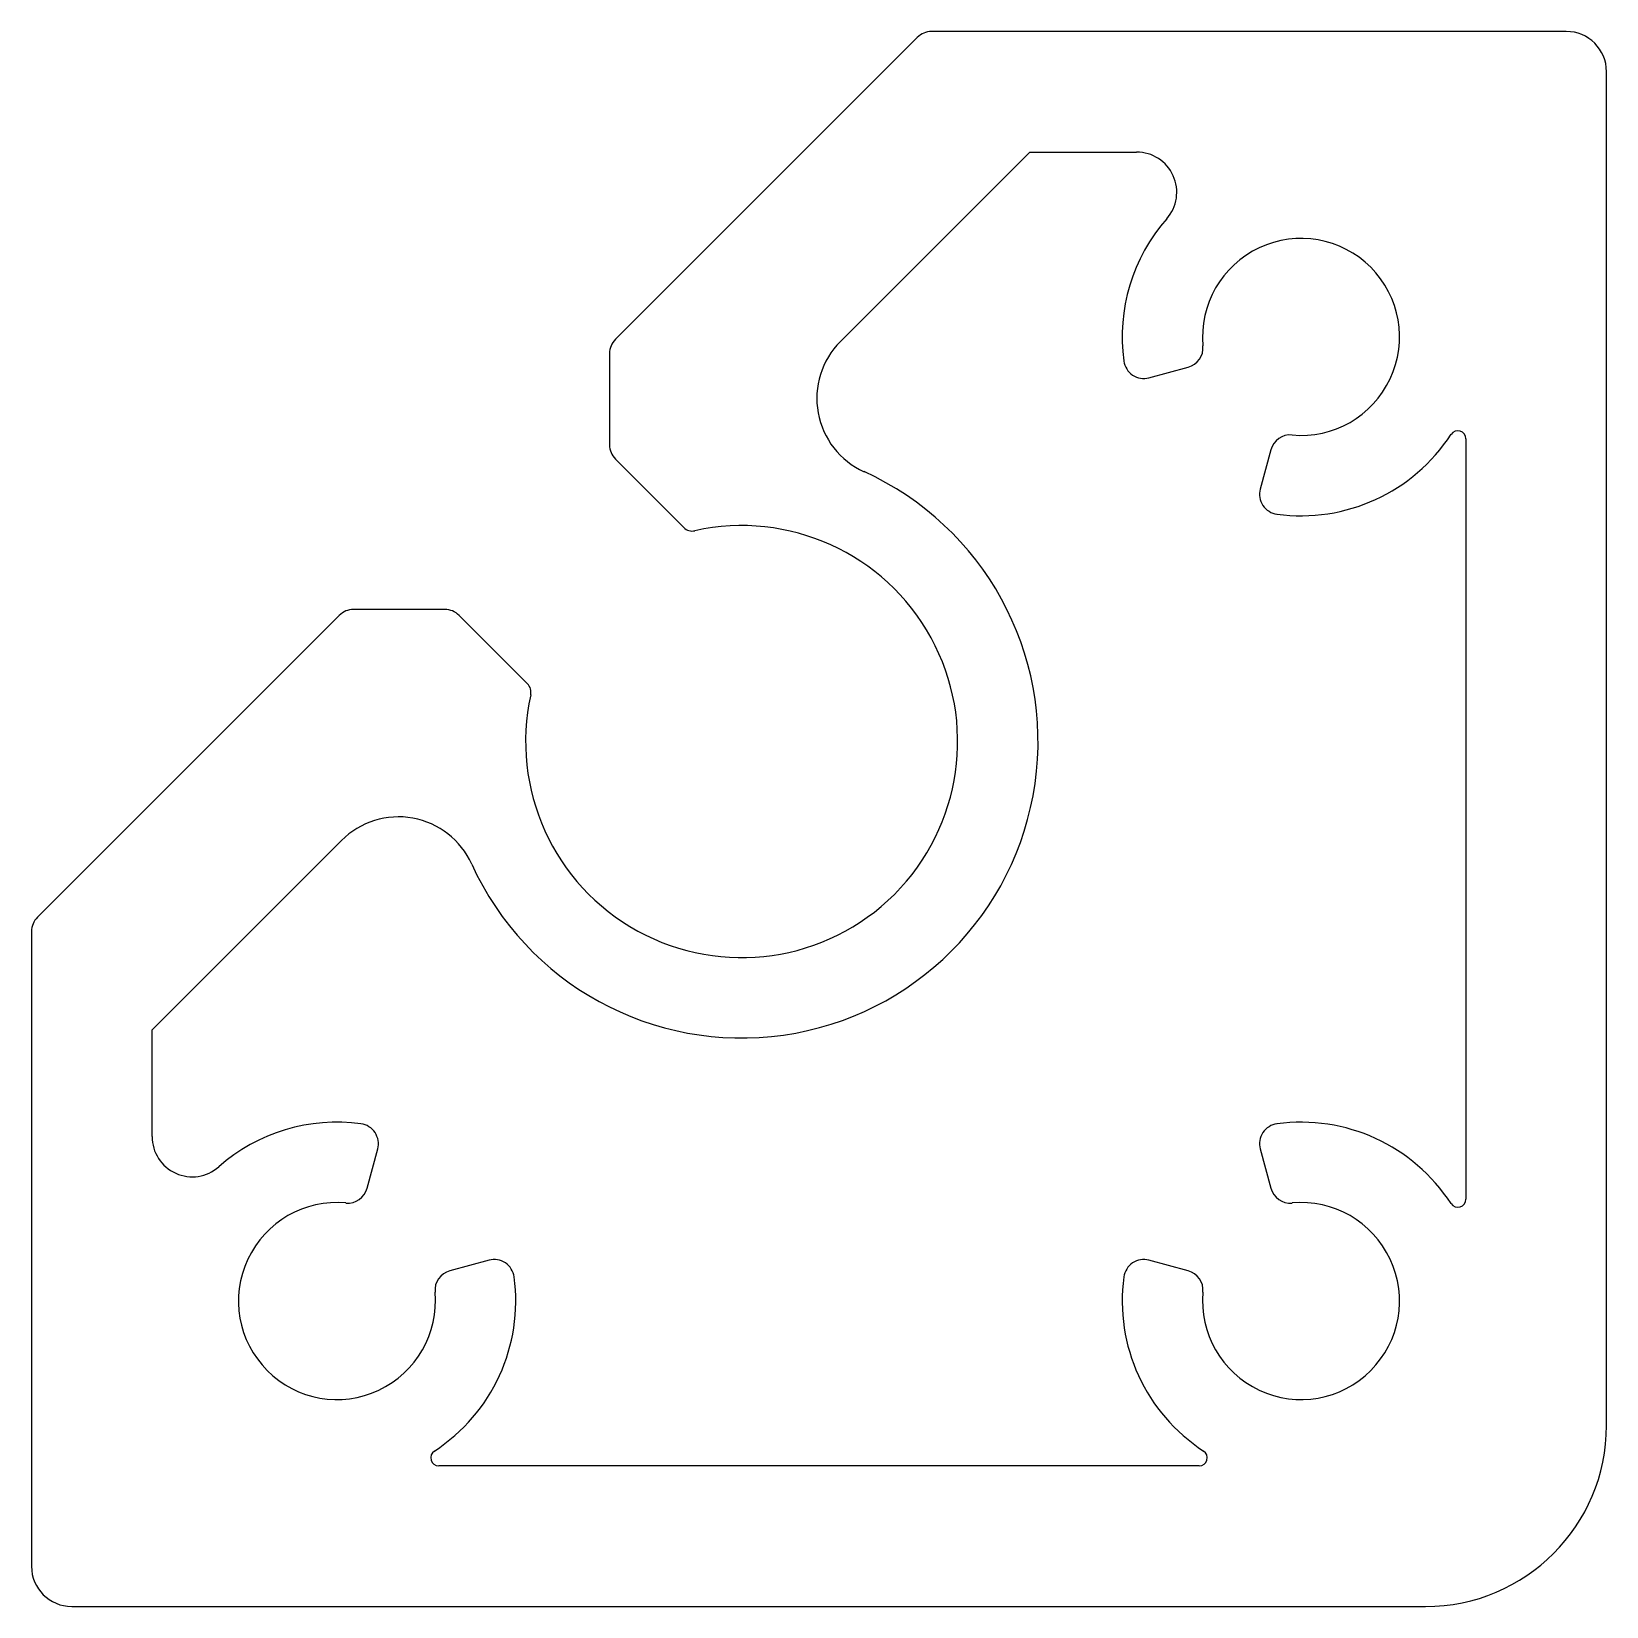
# Model space of a CAD drawing. Extents: x 1479.9 to 1519.1, y 1863.9 to 1903.1.
import ezdxf

# ---------------------------------------------------------------- set-up
doc = ezdxf.new("R2010")
doc.units = 0
doc.layers.get('0').update_dxf_attribs({"linetype": 'CONTINUOUS'})

msp = doc.modelspace()

# ---------------------------------------------------------------- linework, layer by layer
for p, q in [((1518.085, 1903.115), (1502.29, 1903.115)), ((1501.936, 1902.968), (1494.424, 1895.456)), ((1519.085, 1868.427), (1519.085, 1902.115)), ((1500.023, 1895.398), (1504.739, 1900.115)), ((1504.739, 1900.115), (1507.393, 1900.115)), ((1494.278, 1895.103), (1494.278, 1892.83)), ((1507.7, 1894.5), (1508.677, 1894.762)), ((1515.585, 1892.982), (1515.585, 1874.059)), ((1494.424, 1892.476), (1496.126, 1890.774)), ((1510.733, 1892.706), (1510.471, 1891.73)), ((1487.555, 1888.587), (1480.043, 1881.076)), ((1490.182, 1888.734), (1487.909, 1888.734)), ((1492.237, 1886.885), (1490.535, 1888.587)), ((1482.897, 1878.272), (1487.613, 1882.989)), ((1479.897, 1880.722), (1479.897, 1864.927)), ((1482.897, 1875.618), (1482.897, 1878.272)), ((1488.25, 1874.335), (1488.511, 1875.311)), ((1510.471, 1875.311), (1510.733, 1874.335)), ((1491.282, 1872.541), (1490.305, 1872.279)), ((1508.677, 1872.279), (1507.7, 1872.541)), ((1508.953, 1867.427), (1490.029, 1867.427)), ((1480.897, 1863.927), (1514.585, 1863.927))]:
    msp.add_line(p, q)
for centre, radius, start, end in [((1502.29, 1902.615), 0.5, 90, 135), ((1518.085, 1902.115), 1, 0, 90), ((1507.393, 1899.115), 1, 318.6581, 90), ((1511.485, 1895.515), 4.45, 138.6581, 187.7279), ((1511.485, 1895.515), 2.45, 264.7583, 185.2417), ((1494.778, 1895.103), 0.5, 135, 180), ((1501.437, 1893.984), 2, 135, 245.6097), ((1508.547, 1895.245), 0.5, 285, 5.2417), ((1507.571, 1894.983), 0.5, 187.7279, 285), ((1515.385, 1892.982), 0.2, 0.0001, 147.0041), ((1494.778, 1892.83), 0.5, 180, 225), ((1511.216, 1892.577), 0.5, 84.7583, 165), ((1511.485, 1895.515), 4.45, 262.2721, 327.0041), ((1497.566, 1885.446), 7.375, 204.3903, 65.6097), ((1510.954, 1891.6), 0.5, 165, 262.2721), ((1497.566, 1885.446), 5.375, 167.5099, 102.4901), ((1496.339, 1890.986), 0.3, 225, 282.4901), ((1487.909, 1888.234), 0.5, 90, 135), ((1490.182, 1888.234), 0.5, 45, 90), ((1492.025, 1886.673), 0.3, 347.5099, 45), ((1489.028, 1881.574), 2, 24.3903, 135), ((1480.397, 1880.722), 0.5, 135, 180), ((1487.497, 1871.527), 4.45, 82.2721, 131.3419), ((1488.028, 1875.441), 0.5, 345, 82.2721), ((1510.954, 1875.441), 0.5, 97.7279, 195), ((1511.485, 1871.527), 4.45, 32.9959, 97.7279), ((1483.897, 1875.618), 1, 180, 311.3419), ((1487.497, 1871.527), 2.45, 84.7583, 5.2417), ((1487.767, 1874.464), 0.5, 264.7583, 345), ((1511.485, 1871.527), 2.45, 174.7583, 95.2417), ((1511.216, 1874.464), 0.5, 195, 275.2417), ((1515.385, 1874.059), 0.2, 212.9959, 0), ((1491.411, 1872.058), 0.5, 7.7279, 105), ((1507.571, 1872.058), 0.5, 75, 172.2721), ((1487.497, 1871.527), 4.45, 302.9959, 7.7279), ((1490.435, 1871.796), 0.5, 105, 185.2417), ((1511.485, 1871.527), 4.45, 172.2721, 237.0041), ((1508.547, 1871.796), 0.5, 354.7583, 75), ((1514.585, 1868.427), 4.5, 270, 0), ((1490.029, 1867.627), 0.2, 122.9959, 270), ((1508.953, 1867.627), 0.2, 270, 57.0041), ((1480.897, 1864.927), 1, 180, 270)]:
    msp.add_arc(centre, radius, start, end)

doc.saveas('drawing.dxf')
